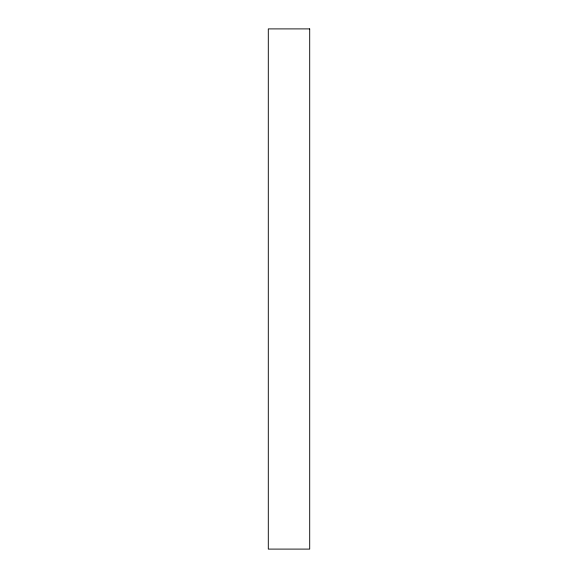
<?xml version="1.0" encoding="UTF-8"?>
<svg xmlns="http://www.w3.org/2000/svg" width="578" height="578" viewBox="0 0 578 578"><rect width="100%" height="100%" fill="white"/><g stroke="black" fill="none" stroke-linecap="round" stroke-linejoin="round"><path stroke-width="0.87" d="M309.7 28.9L268.3 28.9L268.3 549.1L309.7 549.1L309.7 28.9"/></g></svg>
